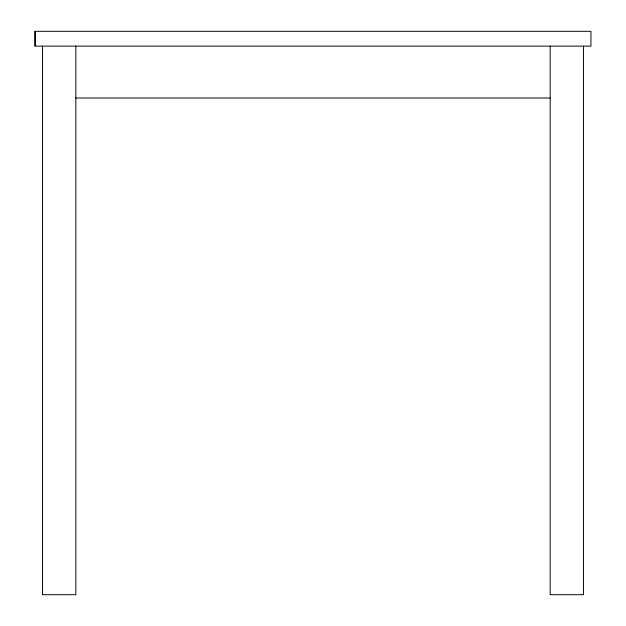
<?xml version="1.0" encoding="UTF-8"?>
<svg xmlns="http://www.w3.org/2000/svg" width="626" height="626" viewBox="0 0 626 626"><rect width="100%" height="100%" fill="white"/><g stroke="black" fill="none" stroke-linecap="round" stroke-linejoin="round"><path stroke-width="0.94" d="M35.056 31.3L590.944 31.3L590.944 46.121L35.056 46.121L35.056 31.3L35.072 46.121M75.824 98.008L550.176 98.008M583.534 46.121L583.534 594.7L550.176 594.7L550.176 46.121M75.832 46.121L75.832 594.7L42.482 594.7L42.482 46.121"/></g></svg>
